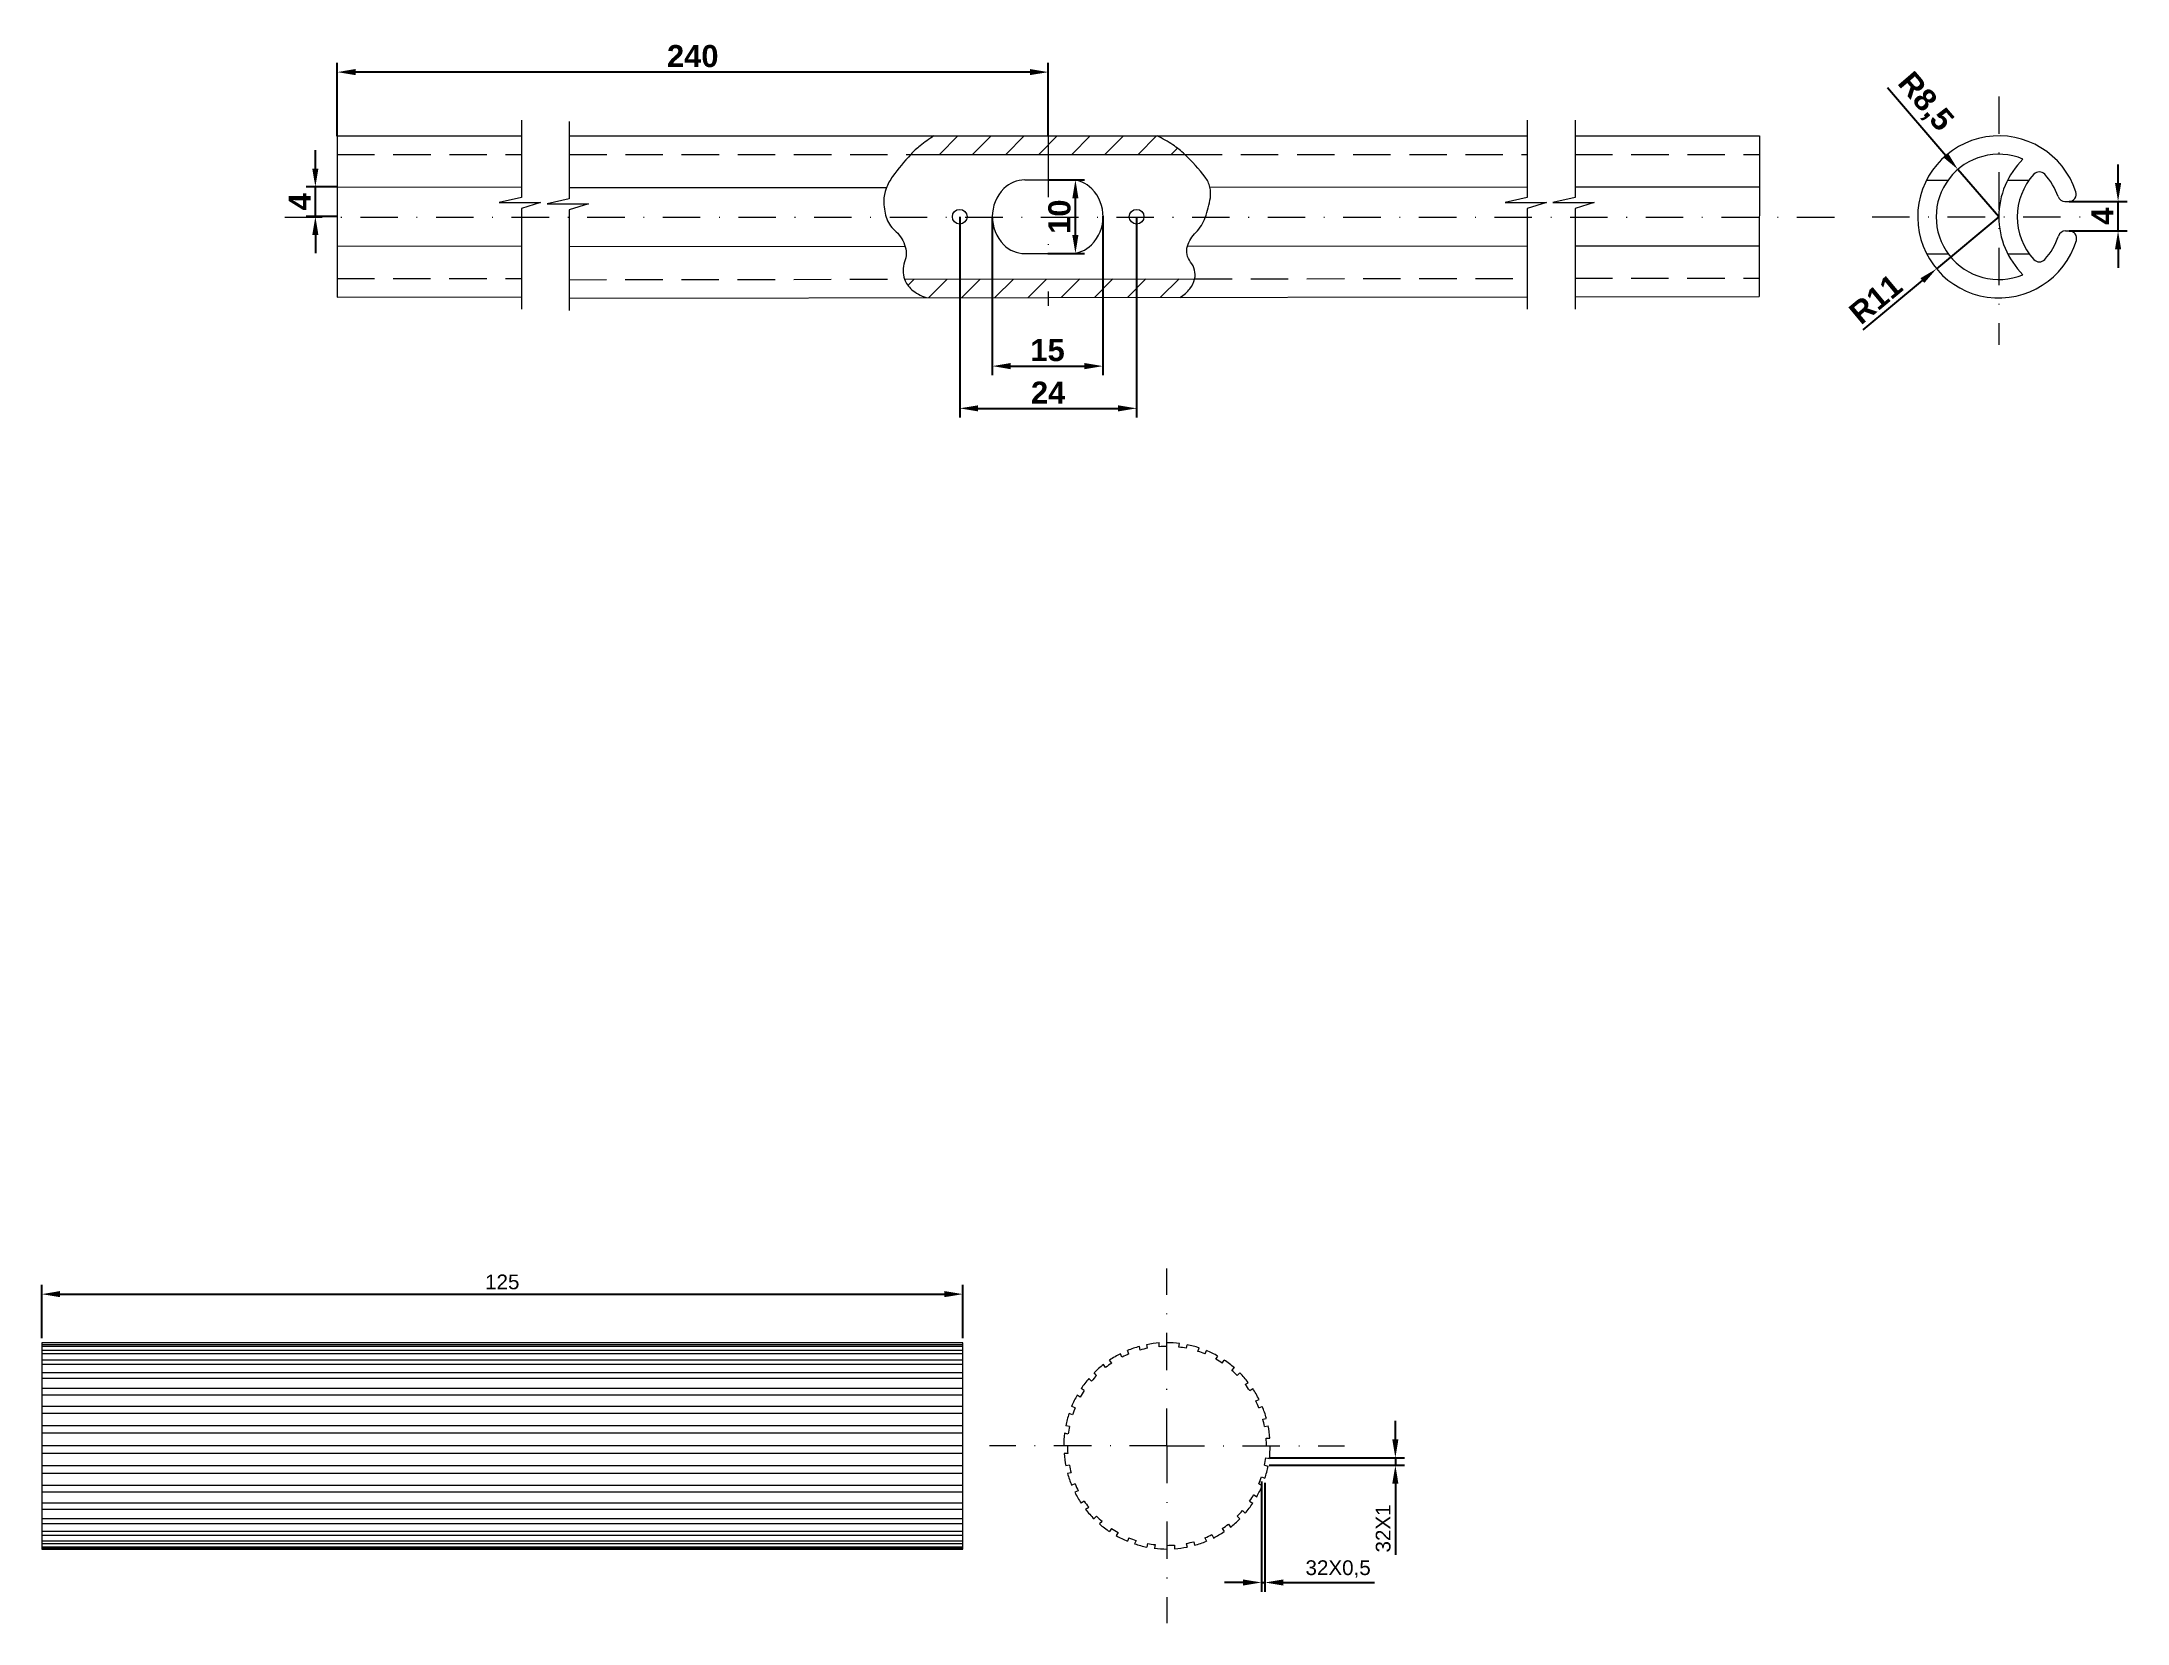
# Model space of a CAD drawing. Header units: millimetres. Extents: x 22 to 305, y -81 to 133.
import ezdxf

# ---------------------------------------------------------------- set-up
doc = ezdxf.new("R2010")
doc.units = ezdxf.units.MM
doc.linetypes.add('TRAZO_Y_PUNTO', pattern=[25.4, 12.7, -6.35, 0, -6.35])
doc.linetypes.add('TRAZOS', pattern=[19.05, 12.7, -6.35])
for name, color, linetype, lineweight in [('01_Contornos', 7, 'Continuous', 20), ('02_Ocultas', 4, 'TRAZOS', 20), ('03_Ejes', 1, 'TRAZO_Y_PUNTO', 18), ('04_Cotas', 3, 'Continuous', 18)]:
    doc.layers.add(name, color=color, linetype=linetype, lineweight=lineweight)
doc.styles.add('EstiloCota', font='arialbd.ttf', dxfattribs={"height": 3})
doc.styles.add('mio', font='arial.ttf', dxfattribs={"height": 2})
doc.dimstyles.new('Cotas une', dxfattribs={"dimtxt": 2, "dimasz": 2.5, "dimexe": 1.25, "dimexo": 0.625, "dimtad": 1, "dimtxsty": 'mio', "dimcen": 2.5, "dimclrd": 256, "dimadec": 0, "dimazin": 0, "dimtfac": 1, "dimtmove": 0, "dimatfit": 3, "dimfxl": 1, "dimarcsym": 0})
doc.dimstyles.new('CotasUNE', dxfattribs={"dimtxt": 10, "dimasz": 2.5, "dimexe": 1.25, "dimexo": 0, "dimtad": 1, "dimtxsty": 'EstiloCota', "dimcen": 2.5, "dimclrd": 256, "dimclrt": 256, "dimadec": 0, "dimazin": 0, "dimtfac": 1, "dimtmove": 0, "dimatfit": 3, "dimfxl": 1, "dimarcsym": 0})

# ---------------------------------------------------------------- blocks, each defined once
blk = doc.blocks.new('*D3')
at = {"layer": '04_Cotas', "color": 0, "lineweight": -2, "transparency": 16777216}
for p, q in [((146.88, 109.53), (146.88, 82.27)), ((170.88, 109.53), (170.88, 82.27))]:
    blk.add_line(p, q, dxfattribs=at)
at = {"layer": '04_Cotas', "lineweight": -2, "transparency": 16777216}
blk.add_line((149.38, 83.52), (168.38, 83.52), dxfattribs=at)
at = {"layer": '04_Cotas', "transparency": 16777216}
for points in [[(149.38, 83.93), (149.38, 83.1), (146.88, 83.52)], [(168.38, 83.93), (168.38, 83.1), (170.88, 83.52)]]:
    blk.add_solid(points, dxfattribs=at)
at = {"layer": 'Defpoints', "color": 0, "transparency": 16777216}
for p in [(146.88, 109.53), (170.88, 109.53), (170.88, 83.52)]:
    blk.add_point(p, dxfattribs=at)
at = {"layer": '04_Cotas', "transparency": 16777216, "insert": (158.88, 85.65), "char_height": 3, "attachment_point": 5, "style": 'EstiloCota'}
blk.add_mtext('24', dxfattribs=at)
blk = doc.blocks.new('*D2')
at = {"layer": '04_Cotas', "color": 0, "lineweight": -2, "transparency": 16777216}
for p, q in [((151.3, 109.53), (151.3, 88)), ((166.3, 109.62), (166.3, 88))]:
    blk.add_line(p, q, dxfattribs=at)
at = {"layer": '04_Cotas', "lineweight": -2, "transparency": 16777216}
blk.add_line((153.8, 89.25), (163.8, 89.25), dxfattribs=at)
at = {"layer": '04_Cotas', "transparency": 16777216}
for points in [[(153.8, 89.67), (153.8, 88.83), (151.3, 89.25)], [(163.8, 89.67), (163.8, 88.83), (166.3, 89.25)]]:
    blk.add_solid(points, dxfattribs=at)
at = {"layer": 'Defpoints', "color": 0, "transparency": 16777216}
for p in [(151.3, 109.53), (166.3, 109.62), (166.3, 89.25)]:
    blk.add_point(p, dxfattribs=at)
at = {"layer": '04_Cotas', "transparency": 16777216, "insert": (158.8, 91.41), "char_height": 3, "attachment_point": 5, "style": 'EstiloCota'}
blk.add_mtext('15', dxfattribs=at)
blk = doc.blocks.new('*D4')
at = {"layer": '04_Cotas', "color": 0, "lineweight": -2, "transparency": 16777216}
for p, q in [((158.83, 114.53), (163.83, 114.53)), ((158.82, 104.53), (163.83, 104.53))]:
    blk.add_line(p, q, dxfattribs=at)
at = {"layer": '04_Cotas', "lineweight": -2, "transparency": 16777216}
blk.add_line((162.58, 107.03), (162.58, 112.03), dxfattribs=at)
at = {"layer": '04_Cotas', "transparency": 16777216}
for points in [[(162.16, 112.03), (162.99, 112.03), (162.58, 114.53)], [(162.16, 107.03), (162.99, 107.03), (162.58, 104.53)]]:
    blk.add_solid(points, dxfattribs=at)
at = {"layer": 'Defpoints', "color": 0, "transparency": 16777216}
for p in [(158.83, 114.53), (162.58, 114.53), (158.82, 104.53)]:
    blk.add_point(p, dxfattribs=at)
at = {"layer": '04_Cotas', "transparency": 16777216, "insert": (160.42, 109.53), "char_height": 3, "attachment_point": 5, "rotation": 90, "style": 'EstiloCota'}
blk.add_mtext('10', dxfattribs=at)
blk = doc.blocks.new('*D5')
at = {"layer": '04_Cotas', "lineweight": -2, "transparency": 16777216}
for p, q in [((59.44, 116.06), (59.44, 118.56)), ((59.44, 109.56), (59.44, 113.56)), ((59.44, 107.06), (59.44, 104.56))]:
    blk.add_line(p, q, dxfattribs=at)
at = {"layer": '04_Cotas', "color": 0, "lineweight": -2, "transparency": 16777216}
for p, q in [((62.4, 113.56), (58.19, 113.56)), ((62.39, 109.56), (58.19, 109.56))]:
    blk.add_line(p, q, dxfattribs=at)
at = {"layer": '04_Cotas', "transparency": 16777216}
for points in [[(59.02, 116.06), (59.85, 116.06), (59.44, 113.56)], [(59.02, 107.06), (59.85, 107.06), (59.44, 109.56)]]:
    blk.add_solid(points, dxfattribs=at)
at = {"layer": 'Defpoints', "color": 0, "transparency": 16777216}
for p in [(59.44, 113.56), (62.4, 113.56), (62.39, 109.56)]:
    blk.add_point(p, dxfattribs=at)
at = {"layer": '04_Cotas', "transparency": 16777216, "insert": (57.31, 111.56), "char_height": 3, "attachment_point": 5, "rotation": 90, "style": 'EstiloCota'}
blk.add_mtext('4', dxfattribs=at)
blk = doc.blocks.new('*D6')
at = {"layer": '04_Cotas', "color": 0, "lineweight": -2, "transparency": 16777216}
for p, q in [((62.4, 120.48), (62.4, 130.4)), ((158.9, 120.48), (158.9, 130.4))]:
    blk.add_line(p, q, dxfattribs=at)
at = {"layer": '04_Cotas', "lineweight": -2, "transparency": 16777216}
blk.add_line((156.4, 129.15), (64.9, 129.15), dxfattribs=at)
at = {"layer": '04_Cotas', "transparency": 16777216}
for points in [[(64.9, 129.57), (64.9, 128.74), (62.4, 129.15)], [(156.4, 129.57), (156.4, 128.74), (158.9, 129.15)]]:
    blk.add_solid(points, dxfattribs=at)
at = {"layer": 'Defpoints', "color": 0, "transparency": 16777216}
for p in [(62.4, 129.15), (62.4, 120.48), (158.9, 120.48)]:
    blk.add_point(p, dxfattribs=at)
at = {"layer": '04_Cotas', "transparency": 16777216, "insert": (110.65, 131.31), "char_height": 3, "attachment_point": 5, "style": 'EstiloCota'}
blk.add_mtext('240', dxfattribs=at)
blk = doc.blocks.new('*D12')
at = {"layer": '04_Cotas', "lineweight": -2, "transparency": 16777216}
for p, q in [((287.88, 109.5), (279.43, 102.46)), ((269.49, 94.17), (277.51, 100.86))]:
    blk.add_line(p, q, dxfattribs=at)
at = {"layer": '04_Cotas', "transparency": 16777216}
blk.add_solid([(277.25, 101.18), (277.78, 100.54), (279.43, 102.46)], dxfattribs=at)
at = {"layer": 'Defpoints', "color": 0, "transparency": 16777216}
for p in [(287.88, 109.5), (279.43, 102.46)]:
    blk.add_point(p, dxfattribs=at)
at = {"layer": '04_Cotas', "transparency": 16777216, "insert": (271.17, 98.35), "char_height": 3, "attachment_point": 5, "rotation": 39.811, "style": 'EstiloCota'}
blk.add_mtext('R11', dxfattribs=at)
blk = doc.blocks.new('*D13')
at = {"layer": '04_Cotas', "lineweight": -2, "transparency": 16777216}
for p, q in [((272.76, 127.05), (280.7, 117.83)), ((287.88, 109.5), (282.34, 115.94))]:
    blk.add_line(p, q, dxfattribs=at)
at = {"layer": '04_Cotas', "transparency": 16777216}
blk.add_solid([(281.02, 118.11), (280.39, 117.56), (282.34, 115.94)], dxfattribs=at)
at = {"layer": 'Defpoints', "color": 0, "transparency": 16777216}
for p in [(282.34, 115.94), (287.88, 109.5)]:
    blk.add_point(p, dxfattribs=at)
at = {"layer": '04_Cotas', "transparency": 16777216, "insert": (277.79, 125), "char_height": 3, "attachment_point": 5, "rotation": 310.7395, "style": 'EstiloCota'}
blk.add_mtext('R8,5', dxfattribs=at)
blk = doc.blocks.new('*D14')
at = {"layer": '04_Cotas', "lineweight": -2, "transparency": 16777216}
for p, q in [((304.07, 114.1), (304.07, 116.6)), ((304.07, 107.59), (304.07, 111.6)), ((304.07, 105.09), (304.07, 102.59))]:
    blk.add_line(p, q, dxfattribs=at)
at = {"layer": '04_Cotas', "color": 0, "lineweight": -2, "transparency": 16777216}
for p, q in [((297.45, 111.6), (305.32, 111.6)), ((297.45, 107.59), (305.32, 107.59))]:
    blk.add_line(p, q, dxfattribs=at)
at = {"layer": '04_Cotas', "transparency": 16777216}
for points in [[(303.65, 114.1), (304.49, 114.1), (304.07, 111.6)], [(303.65, 105.09), (304.49, 105.09), (304.07, 107.59)]]:
    blk.add_solid(points, dxfattribs=at)
at = {"layer": 'Defpoints', "color": 0, "transparency": 16777216}
for p in [(297.45, 111.6), (304.07, 111.6), (297.45, 107.59)]:
    blk.add_point(p, dxfattribs=at)
at = {"layer": '04_Cotas', "transparency": 16777216, "insert": (301.94, 109.59), "char_height": 3, "width": 1.3179, "attachment_point": 5, "rotation": 90, "style": 'EstiloCota'}
blk.add_mtext('4', dxfattribs=at)
blk = doc.blocks.new('*U18')
at = {"layer": '01_Contornos'}
for p, q in [((-0.52, 0.23), (-0.52, -0.27)), ((0.52, 0.27), (0.52, -0.23))]:
    blk.add_line(p, q, dxfattribs=at)
blk.add_arc((-0.52, 13.73), 13.5, 270, 274.3786, dxfattribs=at)
blk = doc.blocks.new('*U19')
at = {"layer": '01_Contornos', "color": 0, "linetype": 'ByBlock', "lineweight": -2, "transparency": 16777216}
for p, rotation in [((254.24, 25.13), 213.75), ((256.57, 26.49), 202.5000000000001), ((259.11, 27.37), 191.2499999999999), ((261.78, 27.73), 180), ((264.47, 27.57), 168.7500000000001), ((267.08, 26.88), 157.5000000000001), ((269.5, 25.7), 146.2500000000001), ((252.23, 23.34), 225.0000000000001), ((271.64, 24.07), 135.0000000000001), ((250.6, 21.2), 236.25), ((273.43, 22.06), 123.75), ((274.79, 19.73), 112.5000000000001), ((249.42, 18.78), 247.5), ((275.66, 17.18), 101.25), ((248.73, 16.17), 258.7500000000001), ((276.03, 14.52), 90.00000000000001), ((248.57, 13.48), 270.0000000000001), ((248.93, 10.82), 281.2500000000001), ((275.87, 11.83), 78.75000000000004), ((249.81, 8.27), 292.5000000000001), ((275.18, 9.22), 67.50000000000003), ((251.17, 5.94), 303.75), ((274, 6.8), 56.25000000000004), ((252.95, 3.93), 315.0000000000001), ((270.36, 2.87), 33.75), ((272.37, 4.66), 45.00000000000001), ((255.1, 2.3), 326.25), ((257.52, 1.12), 337.5000000000001), ((260.13, 0.43), 348.7500000000001), ((265.48, 0.63), 11.25000000000001), ((268.03, 1.51), 22.50000000000002)]:
    blk.add_blockref('*U18', p, dxfattribs=dict(at, rotation=rotation))
blk.add_blockref('*U18', (262.81, 0.27), dxfattribs=at)
blk = doc.blocks.new('*D24')
at = {"layer": '04_Cotas', "color": 0, "lineweight": -2, "transparency": 16777216}
for p, q in [((22.3, -42.66), (22.3, -35.45)), ((147.3, -42.66), (147.3, -35.45))]:
    blk.add_line(p, q, dxfattribs=at)
at = {"layer": '04_Cotas', "lineweight": -2, "transparency": 16777216}
blk.add_line((24.8, -36.7), (144.8, -36.7), dxfattribs=at)
at = {"layer": '04_Cotas', "transparency": 16777216}
for points in [[(24.8, -36.28), (24.8, -37.11), (22.3, -36.7)], [(144.8, -36.28), (144.8, -37.11), (147.3, -36.7)]]:
    blk.add_solid(points, dxfattribs=at)
at = {"layer": 'Defpoints', "color": 0, "transparency": 16777216}
for p in [(147.3, -36.7), (22.3, -43.29), (147.3, -43.29)]:
    blk.add_point(p, dxfattribs=at)
at = {"layer": '04_Cotas', "color": 0, "transparency": 16777216, "insert": (84.8, -35.05), "char_height": 2, "attachment_point": 5, "style": 'mio'}
blk.add_mtext('125', dxfattribs=at)
blk = doc.blocks.new('*D34')
at = {"layer": '04_Cotas', "lineweight": -2, "ltscale": 0.5, "transparency": 16777216}
for p, q in [((206, -56.41), (206, -53.91)), ((206, -58.91), (206, -59.92)), ((206, -62.42), (206, -72.07))]:
    blk.add_line(p, q, dxfattribs=at)
at = {"layer": '04_Cotas', "color": 0, "lineweight": -2, "ltscale": 0.5, "transparency": 16777216}
for p, q in [((189.03, -58.91), (207.25, -58.91)), ((188.87, -59.92), (207.25, -59.92))]:
    blk.add_line(p, q, dxfattribs=at)
at = {"layer": '04_Cotas', "ltscale": 0.5, "transparency": 16777216}
for points in [[(205.58, -56.41), (206.41, -56.41), (206, -58.91)], [(205.58, -62.42), (206.41, -62.42), (206, -59.92)]]:
    blk.add_solid(points, dxfattribs=at)
at = {"layer": 'Defpoints', "color": 0, "ltscale": 0.5, "transparency": 16777216}
for p in [(188.4, -58.91), (188.24, -59.92), (206, -59.92)]:
    blk.add_point(p, dxfattribs=at)
at = {"layer": '04_Cotas', "color": 0, "ltscale": 0.5, "transparency": 16777216, "insert": (204.35, -68.5), "char_height": 2, "attachment_point": 5, "rotation": 90, "style": 'mio'}
blk.add_mtext('32X1', dxfattribs=at)
blk = doc.blocks.new('*D35')
at = {"layer": '04_Cotas', "color": 0, "lineweight": -2, "ltscale": 0.5, "transparency": 16777216}
for p, q in [((187.83, -62.11), (187.83, -77.08)), ((188.3, -62.31), (188.3, -77.08))]:
    blk.add_line(p, q, dxfattribs=at)
at = {"layer": '04_Cotas', "lineweight": -2, "ltscale": 0.5, "transparency": 16777216}
for p, q in [((185.33, -75.83), (182.83, -75.83)), ((187.83, -75.83), (188.3, -75.83)), ((190.8, -75.83), (203.17, -75.83))]:
    blk.add_line(p, q, dxfattribs=at)
at = {"layer": '04_Cotas', "ltscale": 0.5, "transparency": 16777216}
for points in [[(185.33, -75.42), (185.33, -76.25), (187.83, -75.83)], [(190.8, -75.42), (190.8, -76.25), (188.3, -75.83)]]:
    blk.add_solid(points, dxfattribs=at)
at = {"layer": 'Defpoints', "color": 0, "ltscale": 0.5, "transparency": 16777216}
for p in [(187.83, -61.49), (188.3, -61.68), (188.3, -75.83)]:
    blk.add_point(p, dxfattribs=at)
at = {"layer": '04_Cotas', "color": 0, "ltscale": 0.5, "transparency": 16777216, "insert": (198.23, -74.01), "char_height": 2, "attachment_point": 5, "style": 'mio'}
blk.add_mtext('32X0,5', dxfattribs=at)

msp = doc.modelspace()

# ---------------------------------------------------------------- hatches: boundary and pattern name
at = {"layer": '01_Contornos'}
h = msp.add_hatch(dxfattribs=at)
h.set_pattern_fill('ANSI31', color=256)
h.set_pattern_definition([(45, (-156.0996, -65.5178), (-2.245064, 2.245064), [])])
h.paths.add_polyline_path([(178.763, 101.096), (139.4, 101.043, 0.1302498), (140.35, 99.66, 0.0964695), (142.305, 98.547), (176.807, 98.594, 0.0877293), (178.122, 99.755, 0.1136162)])
h.paths.add_polyline_path([(173.679, 120.482), (143.377, 120.482, 0.0280669), (141.508, 119.158, 0.0371651), (140.237, 117.982), (177.416, 117.982, 0.043023), (175.805, 119.273, 0.0363013)])

# ---------------------------------------------------------------- linework, layer by layer
for p, q in [((87.398, 122.625), (87.398, 112.124)), ((93.901, 122.451), (93.901, 111.949)), ((223.9, 122.625), (223.9, 112.124)), ((230.4, 122.634), (230.4, 112.132)), ((62.398, 120.504), (62.379, 98.623)), ((62.398, 120.482), (87.398, 120.482)), ((93.9, 120.482), (223.9, 120.482)), ((230.4, 120.525), (255.4, 120.525)), ((255.4, 120.525), (255.381, 98.699)), ((140.237, 117.982), (177.416, 117.982)), ((62.398, 113.544), (87.398, 113.559)), ((93.9, 113.482), (136.95, 113.507)), ((155.717, 114.526), (161.935, 114.526)), ((180.831, 113.534), (223.9, 113.559)), ((230.4, 113.587), (255.394, 113.591)), ((87.398, 110.631), (87.398, 96.98)), ((93.901, 110.456), (93.901, 96.805)), ((223.9, 110.631), (223.9, 96.98)), ((230.4, 110.64), (230.4, 96.989)), ((296.865, 111.594), (297.393, 111.594)), ((151.302, 109.526), (151.302, 109.482)), ((166.342, 109.482), (166.341, 109.617)), ((296.928, 107.594), (297.451, 107.594)), ((62.402, 105.544), (87.402, 105.559)), ((93.905, 105.482), (139.47, 105.508)), ((177.789, 105.532), (223.905, 105.559)), ((230.405, 105.587), (255.387, 105.591)), ((155.709, 104.526), (161.928, 104.526)), ((139.4, 101.043), (178.763, 101.096)), ((62.379, 98.623), (87.379, 98.657)), ((93.882, 98.482), (223.881, 98.657)), ((230.381, 98.666), (255.381, 98.699)), ((147.304, -43.29), (22.304, -43.29)), ((22.304, -43.29), (22.304, -71.29)), ((147.304, -43.559), (22.304, -43.559)), ((147.304, -43.797), (22.304, -43.797)), ((147.304, -44.356), (22.304, -44.356)), ((147.304, -44.785), (22.304, -44.785)), ((147.304, -71.29), (147.304, -43.29)), ((147.304, -45.649), (22.304, -45.649)), ((147.304, -46.254), (22.304, -46.254)), ((147.304, -47.39), (22.304, -47.39)), ((147.304, -48.146), (22.304, -48.146)), ((147.304, -49.512), (22.304, -49.512)), ((147.304, -50.39), (22.304, -50.39)), ((147.304, -51.932), (22.304, -51.932)), ((147.304, -52.899), (22.304, -52.899)), ((147.304, -54.559), (22.304, -54.559)), ((147.304, -55.577), (22.304, -55.577)), ((147.304, -57.29), (22.304, -57.29)), ((147.304, -58.321), (22.304, -58.321)), ((147.304, -60.021), (22.304, -60.021)), ((147.304, -61.025), (22.304, -61.025)), ((147.304, -62.648), (22.304, -62.648)), ((147.304, -63.585), (22.304, -63.585)), ((147.304, -65.068), (22.304, -65.068)), ((147.304, -65.904), (22.304, -65.904)), ((147.304, -67.189), (22.304, -67.189)), ((147.304, -67.891), (22.304, -67.891)), ((147.304, -68.931), (22.304, -68.931)), ((147.304, -69.472), (22.304, -69.472)), ((147.304, -70.224), (22.304, -70.224)), ((147.304, -70.584), (22.304, -70.584)), ((147.304, -71.021), (22.304, -71.021)), ((147.304, -71.185), (22.304, -71.185)), ((22.304, -71.29), (147.304, -71.29)), ((147.304, -71.29), (22.304, -71.29))]:
    msp.add_line(p, q, dxfattribs=at)
at = {"layer": '01_Contornos', "color": 7}
for p, q in [((87.398, 112.124), (84.373, 111.466)), ((84.373, 111.466), (89.996, 111.466)), ((89.996, 111.466), (87.398, 110.631)), ((93.901, 111.949), (90.876, 111.291)), ((90.876, 111.291), (96.498, 111.291)), ((96.498, 111.291), (93.901, 110.456)), ((223.9, 112.124), (220.876, 111.466)), ((220.876, 111.466), (226.498, 111.466)), ((226.498, 111.466), (223.9, 110.631)), ((230.4, 112.132), (227.376, 111.475)), ((227.376, 111.475), (232.998, 111.475)), ((232.998, 111.475), (230.4, 110.64))]:
    msp.add_line(p, q, dxfattribs=at)
at = {"layer": '01_Contornos'}
for points in [[(143.377, 120.482, 0.0280669), (141.508, 119.158, 0.0371651), (140.237, 117.982, 0.0309752), (137.772, 114.983, 0.0649547), (136.887, 113.349, 0.0918868), (136.578, 111.682, 0.0698541), (136.887, 109.482, 0.1472423), (138.037, 107.694, -0.1300201), (139.4, 105.724, -0.1745696), (139.402, 103.39, 0.1736497), (139.4, 101.043, 0.1302498), (140.35, 99.66, 0.0964695), (142.305, 98.547)], [(176.767, 98.57, 0.0900599), (178.122, 99.755, 0.1115202), (178.757, 101.07, 0.2337654), (178.215, 103.372, -0.2532716), (177.789, 105.533, -0.1217318), (178.917, 107.398, 0.1102288), (180.206, 109.424, 0.0490901), (180.889, 112.108, 0.095971), (180.831, 113.533, 0.1060811), (180.178, 114.907, 0.0386616), (177.416, 117.982, 0.043023), (175.805, 119.273, 0.0363013), (173.679, 120.482)]]:
    msp.add_lwpolyline(points, format="xyb", dxfattribs=at)
for centre in [(146.882, 109.526), (170.882, 109.526)]:
    msp.add_circle(centre, 1, dxfattribs=at)
for centre, radius, start, end in [((287.883, 109.5), 11, 18.02142, 343.10457), ((287.883, 109.5), 8.5, 67.27158, 292.72842), ((298.883, 109.5), 11, 134.54315, 225.45685), ((156.724, 109.522), 5.422, 135.10586, 224.46327), ((155.717, 110.526), 4, 90, 135.10586), ((161.935, 110.526), 4, 44.45921, 90), ((160.92, 109.53), 5.422, 315.10992, 44.45921), ((298.883, 109.5), 8.5, 137.16657, 222.83343), ((293.383, 114.599), 1, 42.83343, 137.16657), ((287.883, 109.5), 8.5, 19.00475, 42.83343), ((296.865, 112.594), 1, 199.00475, 270.00891), ((297.393, 112.594), 1, 270.00891, 18.02142), ((296.928, 106.594), 1, 90.00831, 162.18588), ((297.452, 106.594), 1, 343.10457, 90.00831), ((155.709, 108.526), 4, 224.46327, 270), ((161.928, 108.526), 4, 270, 315.10992), ((287.883, 109.5), 8.5, 317.16657, 342.18588), ((293.383, 104.401), 1, 222.83343, 317.16657), ((175.002, -57.29), 14, 116.72191, 123.75), ((175.002, -57.29), 14, 105.47191, 112.5), ((175.002, -57.29), 14, 94.22191, 101.25), ((175.002, -57.29), 14, 82.97191, 90), ((175.002, -57.29), 14, 71.72191, 78.75), ((175.002, -57.29), 14, 60.47191, 67.5), ((175.002, -57.29), 14, 127.97191, 135), ((175.002, -57.29), 14, 49.22191, 56.25), ((175.002, -57.29), 14, 37.97191, 45), ((175.002, -57.29), 14, 150.47191, 157.5), ((175.002, -57.29), 14, 139.22191, 146.25), ((175.002, -57.29), 14, 26.72191, 33.75), ((175.002, -57.29), 14, 161.72191, 168.75), ((175.002, -57.29), 14, 15.47191, 22.5), ((175.002, -57.29), 14, 172.97191, 180), ((175.002, -57.29), 14, 4.22191, 11.25), ((175.002, -57.29), 14, 184.22191, 191.25), ((175.002, -57.29), 14, 352.97191, 0), ((175.002, -57.29), 14, 195.47191, 202.5), ((175.002, -57.29), 14, 341.72191, 348.75), ((175.002, -57.29), 14, 206.72191, 213.75), ((175.002, -57.29), 14, 319.22191, 326.25), ((175.002, -57.29), 14, 330.47191, 337.5), ((175.002, -57.29), 14, 217.97191, 225), ((175.002, -57.29), 14, 229.22191, 236.25), ((175.002, -57.29), 14, 307.97191, 315), ((175.002, -57.29), 14, 240.47191, 247.5), ((175.002, -57.29), 14, 251.72191, 258.75), ((175.002, -57.29), 14, 285.47191, 292.5), ((175.002, -57.29), 14, 296.72191, 303.75), ((175.002, -57.29), 14, 262.97191, 270), ((175.002, -57.29), 14, 274.22191, 281.25)]:
    msp.add_arc(centre, radius, start, end, dxfattribs=at)
at = {"layer": '02_Ocultas', "ltscale": 0.4}
for p, q in [((62.398, 117.982), (87.398, 117.982)), ((93.9, 117.982), (140.237, 117.982)), ((177.416, 117.982), (223.898, 117.982)), ((230.398, 117.982), (255.398, 117.982)), ((278.085, 114.5), (281.009, 114.5)), ((289.085, 114.5), (292.009, 114.5)), ((278.085, 104.5), (281.009, 104.5)), ((289.085, 104.5), (292.009, 104.5)), ((62.375, 101.123), (87.375, 101.157)), ((93.878, 100.982), (139.4, 101.043)), ((178.763, 101.096), (223.878, 101.157)), ((230.378, 101.166), (255.378, 101.199))]:
    msp.add_line(p, q, dxfattribs=at)
at = {"layer": '03_Ejes'}
msp.add_line((158.9, 124.859), (158.9, 97.435), dxfattribs=at)
at = {"layer": '03_Ejes', "ltscale": 0.4}
for p, q in [((287.883, 125.841), (287.883, 92.128)), ((55.296, 109.482), (266.722, 109.482)), ((270.68, 109.5), (300.472, 109.5)), ((175.002, -57.29), (175.002, -33.211)), ((175.002, -57.29), (150.923, -57.29)), ((175.002, -57.29), (175.002, -81.369)), ((175.002, -57.29), (199.081, -57.29))]:
    msp.add_line(p, q, dxfattribs=at)

# ---------------------------------------------------------------- block references
at = {"layer": '01_Contornos'}
msp.add_blockref('*U19', (-87.297, -71.29), dxfattribs=at)

# ---------------------------------------------------------------- dimensions: what is measured, and where the dimension line sits
at = {"layer": '04_Cotas'}
dim = msp.add_linear_dim(base=(62.398, 129.152), p1=(158.9, 120.482), p2=(62.398, 120.482), text='240', dimstyle='CotasUNE', dxfattribs=at)
dim.commit()
dim.dimension.update_dxf_attribs({"geometry": '*D6', "text_midpoint": (110.649, 131.308)})
for mpoint, picture, middle in [((282.336, 115.94), '*D13', (277.786, 125.001)), ((279.433, 102.457), '*D12', (271.175, 98.348))]:
    dim = msp.add_radius_dim(center=(287.883, 109.5), mpoint=mpoint, dimstyle='CotasUNE', dxfattribs=at)
    dim.commit()
    dim.dimension.update_dxf_attribs({"geometry": picture, "text_midpoint": middle})
dim = msp.add_linear_dim(base=(59.437, 113.564), p1=(62.388, 109.564), p2=(62.398, 113.564), angle=90, dimstyle='CotasUNE', dxfattribs=at)
dim.commit()
dim.dimension.update_dxf_attribs({"geometry": '*D5', "text_midpoint": (57.306, 111.564)})
dim = msp.add_linear_dim(base=(304.071, 111.595), p1=(297.451, 107.594), p2=(297.451, 111.595), angle=90, text='4', dimstyle='CotasUNE', dxfattribs=at)
dim.commit()
dim.dimension.update_dxf_attribs({"geometry": '*D14', "text_midpoint": (301.94, 109.595)})
dim = msp.add_linear_dim(base=(162.576, 114.526), p1=(158.818, 104.526), p2=(158.826, 114.526), angle=90, dimstyle='CotasUNE', dxfattribs=at)
dim.commit()
dim.dimension.update_dxf_attribs({"geometry": '*D4', "text_midpoint": (162.576, 109.526), "dimtype": 160})
for base, p1, p2, dimstyle, picture, middle in [((170.882, 83.518), (146.882, 109.526), (170.882, 109.526), 'CotasUNE', '*D3', (158.882, 85.649)), ((166.302, 89.25), (151.302, 109.526), (166.302, 109.616), 'CotasUNE', '*D2', (158.802, 91.407)), ((147.304, -36.697), (22.304, -43.29), (147.304, -43.29), 'Cotas une', '*D24', (84.804, -35.051))]:
    dim = msp.add_linear_dim(base=base, p1=p1, p2=p2, dimstyle=dimstyle, dxfattribs=at)
    dim.commit()
    dim.dimension.update_dxf_attribs({"geometry": picture, "text_midpoint": middle})
at = {"layer": '04_Cotas', "ltscale": 0.5}
dim = msp.add_linear_dim(base=(205.998, -59.924), p1=(188.405, -58.905), p2=(188.242, -59.924), angle=90, text='32X1', dimstyle='Cotas une', dxfattribs=at)
dim.commit()
dim.dimension.update_dxf_attribs({"geometry": '*D34', "text_midpoint": (205.998, -68.496), "dimtype": 160})
dim = msp.add_linear_dim(base=(188.295, -75.832), p1=(187.832, -61.489), p2=(188.295, -61.681), text='32X0,5', dimstyle='Cotas une', dxfattribs=at)
dim.commit()
dim.dimension.update_dxf_attribs({"geometry": '*D35', "text_midpoint": (198.234, -75.832), "dimtype": 160})

doc.saveas('drawing.dxf')
